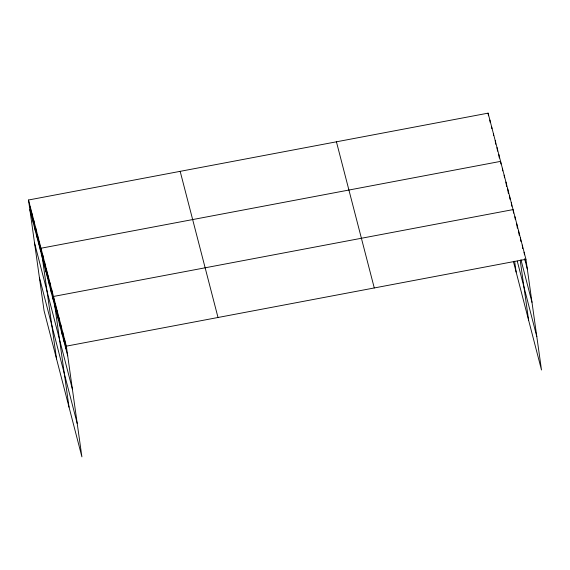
<?xml version="1.0" encoding="UTF-8"?>
<svg xmlns="http://www.w3.org/2000/svg" width="570" height="570" viewBox="0 0 570 570"><rect width="100%" height="100%" fill="white"/><g stroke="black" fill="none" stroke-linecap="round" stroke-linejoin="round"><path stroke-width="0.85" d="M28.5 200.006L66.348 346.154L81.902 456.855L44.061 310.707L28.5 200.006L488.098 113.145L525.939 259.293L541.5 369.994L513.47 261.737M66.348 346.154L525.939 259.293M524.649 258.73L527.307 268.983M520.959 259.721L531.988 302.314M517.261 261.131L536.812 336.656M336.428 141.809L374.276 287.957M180.17 171.342L218.011 317.49M29.861 209.696L67.709 355.844M34.549 243.027L72.39 389.182M39.373 277.376L77.221 423.524M524.101 252.196L524.478 254.833M525.091 259.243L525.469 261.879M522.263 245.093L522.761 248.62M520.424 237.996L520.923 241.516M518.586 230.9L519.206 235.303M516.748 223.796L517.368 228.2M514.909 216.7L515.287 219.343M513.57 213.123L513.071 209.603L53.48 296.464L69.034 407.165M520.324 261.21L528.632 320.304M511.29 202.713L511.789 206.233M509.509 195.823L510 199.343M507.72 188.934L508.34 193.337M505.939 182.044L506.559 186.447M504.151 175.154L504.528 177.797M502.37 168.264L502.74 170.907M500.959 164.017L500.588 161.374L40.99 248.235L56.544 358.936M514.625 261.238L516.142 272.075M498.8 154.484L499.299 158.004M497.019 147.594L497.51 151.114M495.23 140.704L495.729 144.224M493.449 133.815L493.698 135.575M491.668 126.925L491.91 128.685M489.879 120.035L490.25 122.678M488.098 113.145L488.469 115.788M64.51 339.057L65.871 348.747M62.671 331.961L64.032 341.644M60.833 324.857L62.194 334.547M58.995 317.761L60.356 327.451M57.157 310.664L58.518 320.347M55.319 303.561L56.679 313.251M51.692 289.574L53.053 299.264M49.911 282.684L51.271 292.374M48.122 275.794L49.49 285.485M46.341 268.905L47.702 278.595M44.56 262.015L45.921 271.705M42.771 255.125L44.132 264.815M39.202 241.345L40.57 251.035M37.421 234.455L38.781 244.145M35.639 227.565L37 237.255M33.851 220.676L35.212 230.365M32.07 213.786L33.431 223.476M30.281 206.896L31.649 216.586"/></g></svg>
